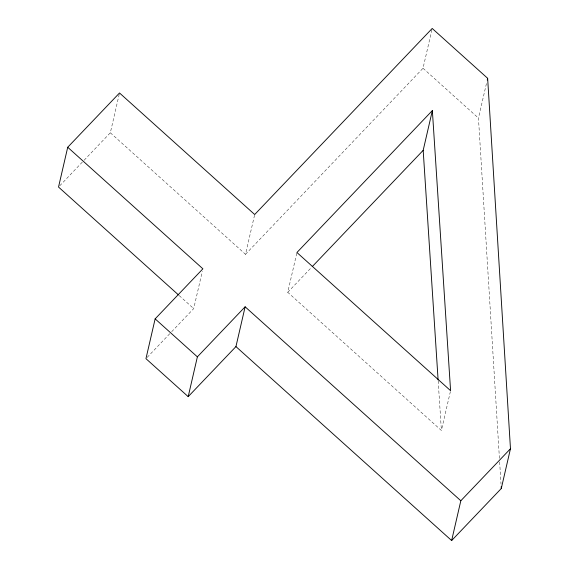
<?xml version="1.0" encoding="UTF-8"?>
<svg xmlns="http://www.w3.org/2000/svg" width="569" height="569" viewBox="0 0 569 569"><rect width="100%" height="100%" fill="white"/><g stroke="black" fill="none" stroke-linecap="round" stroke-linejoin="round"><path stroke-width="0.43" stroke-dasharray="2.85 2.13" d="M84.127 160.23L110.329 132.769L119.319 93.835M171.667 331.713L193.702 308.611L202.294 271.413M110.329 132.769L245.502 254.315L254.692 214.52M450.385 391.536L441.395 430.47L287.743 292.302L296.933 252.508M245.502 254.315L423.023 68.244L432.006 29.318M499.426 458.386L478.465 118.096L486.452 83.494M59.752 185.786L83.515 160.871M147.179 357.382L171.056 332.353M287.743 292.302L311.641 267.245M423.023 68.244L478.465 118.096M179.199 295.567L193.702 308.611M438.166 380.825L441.395 430.47M499.646 461.936L501.012 484.084"/><path stroke-width="0.85" d="M451.644 540.55L460.826 500.756L245.132 306.798L235.943 346.592L451.644 540.55L501.282 488.515L510.471 448.721L487.647 78.302L432.205 28.45L254.692 214.52L119.518 92.975L67.718 147.264L58.529 187.059L178.538 294.97M67.718 147.264L202.891 268.817L155.138 318.868L145.956 358.662L188.197 396.65L235.943 346.592M188.197 396.65L197.379 356.855L245.132 306.798M438.109 379.936L423.18 150.344L432.362 110.55L296.933 252.508L450.584 390.675L432.362 110.55M487.249 80.037L487.647 78.302M312.26 266.605L423.18 150.344M460.826 500.756L510.471 448.721M155.138 318.868L197.379 356.855M501.175 486.744L501.282 488.515"/></g></svg>
